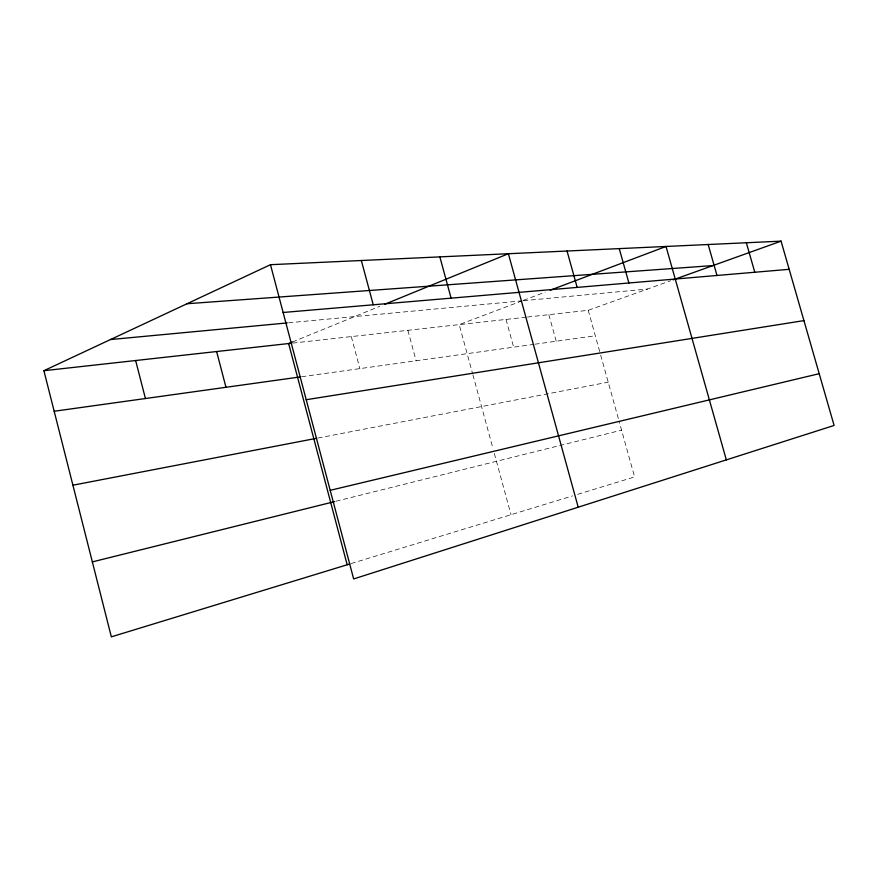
<?xml version="1.0" encoding="UTF-8"?>
<svg xmlns="http://www.w3.org/2000/svg" width="878" height="878" viewBox="0 0 878 878"><rect width="100%" height="100%" fill="white"/><g stroke="black" fill="none" stroke-linecap="round" stroke-linejoin="round"><path stroke-width="0.66" stroke-dasharray="4.39 3.29" d="M292.451 341.992L379.812 306.279M522.18 300.825L459.227 324.619L472.54 373.49M523.453 300.342L545.117 292.154M527.448 317.046L588.216 310.307L670.627 280.751M351.101 563.577L572.544 495.905M577.68 494.336L634.585 476.941L619.045 421.089M336.011 501.25L621.569 430.165M317.869 438.056L608.213 382.171M301.637 376.739L533.594 344.395M534.921 344.209L595.306 335.78M292.736 343.089L526.109 317.199M288.599 322.797L520.819 300.945M523.518 300.693L647.547 289.027M588.216 310.307L600.322 353.823M600.684 355.107L618.683 419.783M548.86 314.664L556.213 341.235M506.024 319.427L513.641 347.172M472.902 374.818L492.909 448.274M494.325 453.487L511.007 514.706M407.886 330.315L416.106 360.77M351.31 336.592L359.87 368.617"/><path stroke-width="1.32" d="M349.795 563.972L111.341 636.846L43.9 370.703L270.479 264.695L781.069 241.154L834.1 425.457L353.658 578.942L270.479 264.695M292.451 341.992L288.642 343.539L347.172 564.774M384.849 304.216L508.384 253.72L578.207 507.21M550.221 290.223L666.029 246.455L726.336 459.885M673.196 279.83L781.069 241.154M92.344 561.898L334.694 501.579M330.205 490.319L819.207 373.688M72.918 485.205L316.53 438.309M306.224 399.72L803.93 320.602M54.173 411.255L300.287 376.925M43.9 370.703L291.375 343.243M110.474 339.556L287.249 322.928M283.133 312.48L789.168 269.316M187.025 303.733L712.958 265.573M746.344 242.756L754.784 272.246M708.173 244.512L716.986 275.472M619.253 248.617L628.9 282.99M567.045 251.02L577.164 287.402M439.856 256.881L451.094 298.158M361.341 260.503L373.249 304.798M216.625 351.54L225.975 387.297M135.64 360.518L145.43 398.524"/></g></svg>
